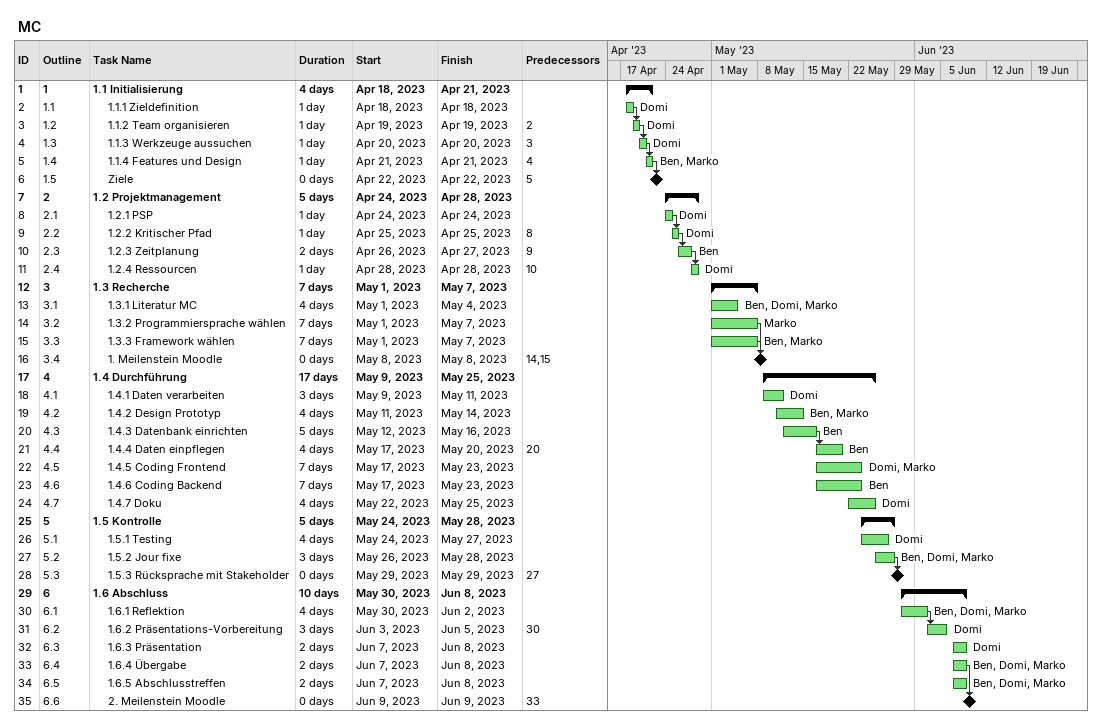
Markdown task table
MC

| ID | WBS | Task | Duration | Start | Finish | Predecessors | Resources |
|---|---|---|---|---|---|---|---|
| 1 | 1 | **1.1 Initialisierung** | 4d | 2023-04-18 | 2023-04-21 |  |  |
| 2 | 1.1 | 1.1.1 Zieldefinition | 1d | 2023-04-18 | 2023-04-18 |  | Domi |
| 3 | 1.2 | 1.1.2 Team organisieren | 1d | 2023-04-19 | 2023-04-19 | 2 | Domi |
| 4 | 1.3 | 1.1.3 Werkzeuge aussuchen | 1d | 2023-04-20 | 2023-04-20 | 3 | Domi |
| 5 | 1.4 | 1.1.4 Features und Design | 1d | 2023-04-21 | 2023-04-21 | 4 | Ben, Marko |
| 6 | 1.5 | Ziele | 0d | 2023-04-22 | 2023-04-22 | 5 |  |
| 7 | 2 | **1.2 Projektmanagement** | 5d | 2023-04-24 | 2023-04-28 |  |  |
| 8 | 2.1 | 1.2.1 PSP | 1d | 2023-04-24 | 2023-04-24 |  | Domi |
| 9 | 2.2 | 1.2.2 Kritischer Pfad | 1d | 2023-04-25 | 2023-04-25 | 8 | Domi |
| 10 | 2.3 | 1.2.3 Zeitplanung | 2d | 2023-04-26 | 2023-04-27 | 9 | Ben |
| 11 | 2.4 | 1.2.4 Ressourcen | 1d | 2023-04-28 | 2023-04-28 | 10 | Domi |
| 12 | 3 | **1.3 Recherche** | 7d | 2023-05-01 | 2023-05-07 |  |  |
| 13 | 3.1 | 1.3.1 Literatur MC | 4d | 2023-05-01 | 2023-05-04 |  | Ben, Domi, Marko |
| 14 | 3.2 | 1.3.2 Programmiersprache wählen | 7d | 2023-05-01 | 2023-05-07 |  | Marko |
| 15 | 3.3 | 1.3.3 Framework wählen | 7d | 2023-05-01 | 2023-05-07 |  | Ben, Marko |
| 16 | 3.4 | 1. Meilenstein Moodle | 0d | 2023-05-08 | 2023-05-08 | 14, 15 |  |
| 17 | 4 | **1.4 Durchführung** | 17d | 2023-05-09 | 2023-05-25 |  |  |
| 18 | 4.1 | 1.4.1 Daten verarbeiten | 3d | 2023-05-09 | 2023-05-11 |  | Domi |
| 19 | 4.2 | 1.4.2 Design Prototyp | 4d | 2023-05-11 | 2023-05-14 |  | Ben, Marko |
| 20 | 4.3 | 1.4.3 Datenbank einrichten | 5d | 2023-05-12 | 2023-05-16 |  | Ben |
| 21 | 4.4 | 1.4.4 Daten einpflegen | 4d | 2023-05-17 | 2023-05-20 | 20 | Ben |
| 22 | 4.5 | 1.4.5 Coding Frontend | 7d | 2023-05-17 | 2023-05-23 |  | Domi, Marko |
| 23 | 4.6 | 1.4.6 Coding Backend | 7d | 2023-05-17 | 2023-05-23 |  | Ben |
| 24 | 4.7 | 1.4.7 Doku | 4d | 2023-05-22 | 2023-05-25 |  | Domi |
| 25 | 5 | **1.5 Kontrolle** | 5d | 2023-05-24 | 2023-05-28 |  |  |
| 26 | 5.1 | 1.5.1 Testing | 4d | 2023-05-24 | 2023-05-27 |  | Domi |
| 27 | 5.2 | 1.5.2 Jour fixe | 3d | 2023-05-26 | 2023-05-28 |  | Ben, Domi, Marko |
| 28 | 5.3 | 1.5.3 Rücksprache mit Stakeholder | 0d | 2023-05-29 | 2023-05-29 | 27 |  |
| 29 | 6 | **1.6 Abschluss** | 10d | 2023-05-30 | 2023-06-08 |  |  |
| 30 | 6.1 | 1.6.1 Reflektion | 4d | 2023-05-30 | 2023-06-02 |  | Ben, Domi, Marko |
| 31 | 6.2 | 1.6.2 Präsentations-Vorbereitung | 3d | 2023-06-03 | 2023-06-05 | 30 | Domi |
| 32 | 6.3 | 1.6.3 Präsentation | 2d | 2023-06-07 | 2023-06-08 |  | Domi |
| 33 | 6.4 | 1.6.4 Übergabe | 2d | 2023-06-07 | 2023-06-08 |  | Ben, Domi, Marko |
| 34 | 6.5 | 1.6.5 Abschlusstreffen | 2d | 2023-06-07 | 2023-06-08 |  | Ben, Domi, Marko |
| 35 | 6.6 | 2. Meilenstein Moodle | 0d | 2023-06-09 | 2023-06-09 | 33 |  |
